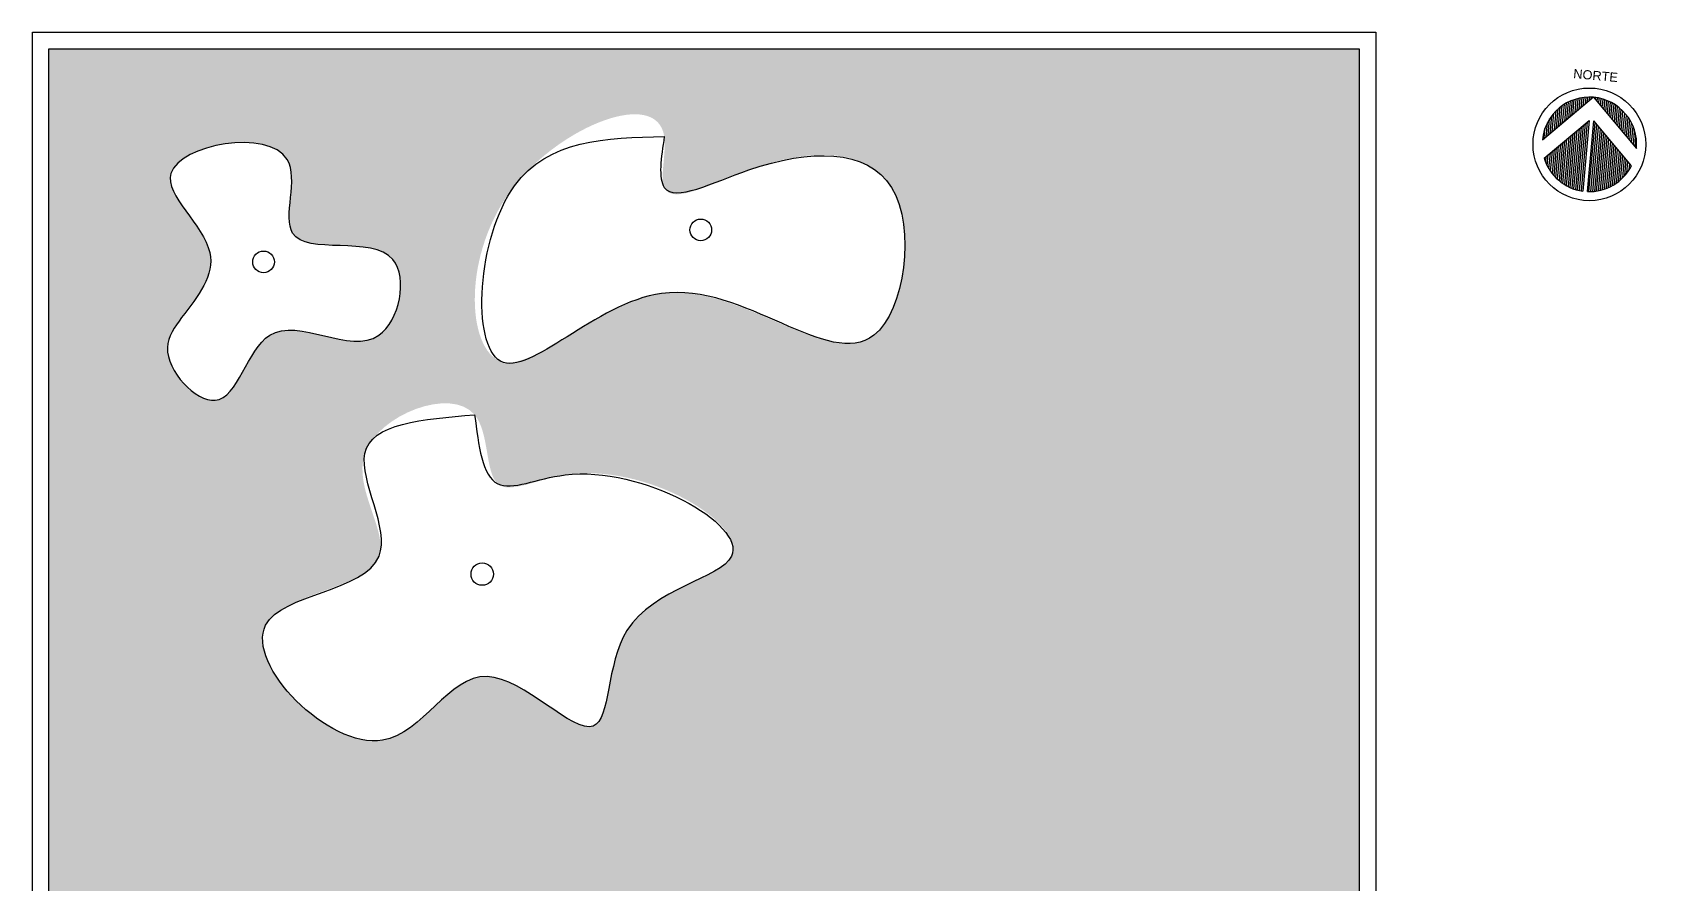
# Model space of a CAD drawing. Header units: millimetres. Extents: x 3232 to 3409, y 1223 to 1316.
# Drawn here: x 3233.75 to 3248.5, y 1282.21 to 1289.98 of the extents above; entities that cross this region are included whole.
import ezdxf
from ezdxf.enums import TextEntityAlignment as Align

# ---------------------------------------------------------------- set-up
doc = ezdxf.new("R2010")
doc.units = ezdxf.units.MM
for name, color, linetype in [('PAREDES', 4, 'Continuous'), ('SIMBOLOS', 1, 'Continuous'), ('VEGETAÇÃO', 91, 'Continuous')]:
    doc.layers.add(name, color=color, linetype=linetype)
doc.styles.get("Standard").update_dxf_attribs({"font": 'arial.ttf'})

# ---------------------------------------------------------------- blocks, each defined once
blk = doc.blocks.new('*X13')
at = {"color": 0}
for p, q in [((-45.1, 42.5), (-8.3, 42.5)), ((-42.6, 45), (-10.8, 45)), ((-39.8, 47.5), (-13.3, 47.5)), ((-36.7, 50), (-15.8, 50)), ((-33, 52.5), (-18.3, 52.5)), ((-28.6, 55), (-20.8, 55)), ((-57.8, 22.5), (11.7, 22.5)), ((-56.7, 25), (9.2, 25)), ((-55.6, 27.5), (6.7, 27.5)), ((-54.3, 30), (4.2, 30)), ((-52.8, 32.5), (1.7, 32.5)), ((-51.2, 35), (-0.8, 35)), ((-49.4, 37.5), (-3.3, 37.5)), ((-47.4, 40), (-5.8, 40)), ((-61.8, 5), (29.2, 5)), ((-61.5, 7.5), (26.7, 7.5)), ((-61.2, 10), (24.2, 10)), ((-60.7, 12.5), (21.7, 12.5)), ((-60.2, 15), (19.2, 15)), ((-59.5, 17.5), (16.7, 17.5)), ((-58.7, 20), (14.2, 20))]:
    blk.add_line(p, q, dxfattribs=at)
blk = doc.blocks.new('*X14')
at = {"color": 0}
for p, q in [((-61.8, -5), (29.2, -5)), ((-61.5, -7.5), (26.7, -7.5)), ((-61.2, -10), (24.2, -10)), ((-60.7, -12.5), (21.7, -12.5)), ((-60.2, -15), (19.2, -15)), ((-59.5, -17.5), (16.7, -17.5)), ((-58.7, -20), (14.2, -20)), ((-57.8, -22.5), (11.7, -22.5)), ((-56.7, -25), (9.2, -25)), ((-55.6, -27.5), (6.7, -27.5)), ((-54.3, -30), (4.2, -30)), ((-52.8, -32.5), (1.7, -32.5)), ((-51.2, -35), (-0.8, -35)), ((-49.4, -37.5), (-3.3, -37.5)), ((-47.4, -40), (-5.8, -40)), ((-45.1, -42.5), (-8.3, -42.5)), ((-42.6, -45), (-10.8, -45)), ((-39.8, -47.5), (-13.3, -47.5)), ((-36.7, -50), (-15.8, -50)), ((-33, -52.5), (-18.3, -52.5)), ((-28.6, -55), (-20.8, -55))]:
    blk.add_line(p, q, dxfattribs=at)
blk = doc.blocks.new('*X15')
at = {"color": 0}
for p, q in [((42.2, -20), (58.7, -20)), ((44.7, -17.5), (59.5, -17.5)), ((47.2, -15), (60.2, -15)), ((49.7, -12.5), (60.7, -12.5)), ((52.2, -10), (61.2, -10)), ((54.7, -7.5), (61.5, -7.5)), ((57.2, -5), (61.8, -5)), ((59.7, -2.5), (61.9, -2.5)), ((22.2, -40), (47.4, -40)), ((24.7, -37.5), (49.4, -37.5)), ((27.2, -35), (51.2, -35)), ((29.7, -32.5), (52.8, -32.5)), ((32.2, -30), (54.3, -30)), ((34.7, -27.5), (55.6, -27.5)), ((37.2, -25), (56.7, -25)), ((39.7, -22.5), (57.8, -22.5)), ((2.2, -60), (15.6, -60)), ((4.7, -57.5), (23.2, -57.5)), ((7.2, -55), (28.6, -55)), ((9.7, -52.5), (33, -52.5)), ((12.2, -50), (36.7, -50)), ((14.7, -47.5), (39.8, -47.5)), ((17.2, -45), (42.6, -45)), ((19.7, -42.5), (45.1, -42.5))]:
    blk.add_line(p, q, dxfattribs=at)
blk = doc.blocks.new('*X16')
at = {"color": 0}
for p, q in [((2.2, 60), (15.6, 60)), ((4.7, 57.5), (23.2, 57.5)), ((7.2, 55), (28.6, 55)), ((9.7, 52.5), (33, 52.5)), ((12.2, 50), (36.7, 50)), ((14.7, 47.5), (39.8, 47.5)), ((17.2, 45), (42.6, 45)), ((19.7, 42.5), (45.1, 42.5)), ((22.2, 40), (47.4, 40)), ((24.7, 37.5), (49.4, 37.5)), ((27.2, 35), (51.2, 35)), ((29.7, 32.5), (52.8, 32.5)), ((32.2, 30), (54.3, 30)), ((34.7, 27.5), (55.6, 27.5)), ((37.2, 25), (56.7, 25)), ((39.7, 22.5), (57.8, 22.5)), ((42.2, 20), (58.7, 20)), ((44.7, 17.5), (59.5, 17.5)), ((47.2, 15), (60.2, 15)), ((49.7, 12.5), (60.7, 12.5)), ((52.2, 10), (61.2, 10)), ((54.7, 7.5), (61.5, 7.5)), ((57.2, 5), (61.8, 5)), ((59.7, 2.5), (61.9, 2.5)), ((62, 0), (62.2, 0))]:
    blk.add_line(p, q, dxfattribs=at)
blk = doc.blocks.new('NORTH6')
at = {"color": 7}
for p, q in [((-0.162, 0.399), (0.217, 0.021)), ((0.432, 0), (0.001, 0.431)), ((0.217, 0.021), (-0.43, 0.021)), ((-0.43, -0.021), (0.217, -0.021)), ((-0.162, -0.399), (0.217, -0.021)), ((0.432, 0), (0.001, -0.431))]:
    blk.add_line(p, q, dxfattribs=at)
blk.add_circle((0, 0), 0.514, dxfattribs=at)
for start, end in [(112.0353, 177.2265), (0, 89.8055), (182.7735, 247.9647), (270.1945, 0)]:
    blk.add_arc((0, 0), 0.431, start, end, dxfattribs=at)
at = {"xscale": 0.006944444444444444, "yscale": 0.006944444444444444, "zscale": 0.006944444444444444}
for name in ['*X13', '*X16', '*X14', '*X15']:
    blk.add_blockref(name, (0, 0), dxfattribs=at)
at = {"flags": 8}
blk.add_attdef('LABEL', text='', height=0.0833, rotation=270, dxfattribs=at).set_placement((0.631, 0), align=Align.MIDDLE)

msp = doc.modelspace()

# ---------------------------------------------------------------- hatches: boundary and pattern name
at = {"layer": 'VEGETAÇÃO'}
h = msp.add_hatch(dxfattribs=at)
h.set_pattern_fill('GRASS', color=256, scale=0.01)
h.paths.add_polyline_path([(3245.847, 1289.828), (3233.897, 1289.828), (3233.897, 1268.828), (3235.547, 1268.828), (3235.547, 1272.828), (3235.397, 1272.828), (3235.397, 1272.978), (3235.397, 1276.761), (3235.547, 1276.761), (3237.897, 1276.761), (3237.897, 1277.978), (3237.897, 1279.178), (3237.897, 1279.828), (3239.797, 1279.828), (3240.697, 1279.828), (3241.847, 1279.828), (3242.947, 1279.828), (3243.897, 1279.828), (3243.897, 1277.328), (3244.347, 1277.328), (3244.347, 1276.978), (3244.347, 1276.178), (3244.347, 1275.828), (3243.897, 1275.828), (3243.897, 1272.828), (3240.797, 1272.828), (3240.797, 1268.828), (3245.847, 1268.828)])
edge = h.paths.add_edge_path(flags=16)
edge.add_spline(control_points=[(3237.78, 1286.489), (3237.564, 1286.749), (3236.31, 1286.258), (3237.403, 1284.931), (3235.073, 1284.822), (3237.006, 1282.869), (3237.761, 1284.625), (3239.068, 1283.134), (3238.926, 1284.847), (3240.91, 1285.11), (3238.992, 1286.263), (3237.839, 1285.622), (3237.915, 1286.327), (3237.78, 1286.489)], knot_values=[0, 0, 0, 0, 1.062488, 2.007025, 3.21719, 4.712526, 5.828538, 6.897786, 7.821393, 8.990702, 10.680682, 11.299757, 11.963022, 11.963022, 11.963022, 11.963022], degree=3, periodic=0)
edge = h.paths.add_edge_path(flags=16)
edge.add_spline(control_points=[(3239.509, 1289.028), (3239.442, 1289.47), (3237.614, 1288.749), (3237.756, 1286.216), (3239.588, 1288.329), (3241.554, 1286.345), (3241.901, 1288.916), (3240.539, 1288.934), (3239.364, 1288.279), (3239.53, 1288.885), (3239.509, 1289.028)], knot_values=[0, 0, 0, 0, 1.437329, 3.042357, 4.634941, 6.606977, 7.964076, 9.275017, 10.062547, 10.527776, 10.527776, 10.527776, 10.527776], degree=3, periodic=0)
h.paths.add_polyline_path([(3237.746, 1285.036, -1), (3237.951, 1285.036, -1)], flags=0)
h.paths.add_polyline_path([(3239.744, 1288.176, -1), (3239.941, 1288.176, -1)], flags=0)
edge = h.paths.add_edge_path(flags=16)
edge.add_spline(control_points=[(3235.108, 1287.376), (3235.247, 1287.564), (3235.603, 1288.011), (3234.476, 1288.846), (3236.416, 1289.193), (3235.819, 1287.804), (3237.289, 1288.27), (3236.973, 1286.785), (3235.811, 1287.656), (3235.553, 1286.268), (3234.851, 1287.02), (3235.043, 1287.288), (3235.108, 1287.376)], knot_values=[0, 0, 0, 0, 0.64682, 1.450579, 2.518464, 3.193965, 4.140642, 4.842331, 5.838225, 6.612998, 7.260852, 7.562331, 7.562331, 7.562331, 7.562331], degree=3, periodic=0)
h.paths.add_polyline_path([(3235.757, 1287.884, -1), (3235.954, 1287.884, -1)], flags=0)
h.paths.add_polyline_path([(3239.597, 1272.828), (3237.897, 1272.828), (3237.897, 1268.828), (3239.597, 1268.828)], flags=17)

# ---------------------------------------------------------------- linework, layer by layer
at = {"layer": 'PAREDES'}
for p, q in [((3233.747, 1289.978), (3245.997, 1289.978)), ((3233.747, 1268.678), (3233.747, 1289.978)), ((3245.997, 1289.978), (3245.997, 1268.678)), ((3233.897, 1268.828), (3233.897, 1289.828)), ((3233.897, 1289.828), (3245.847, 1289.828)), ((3245.847, 1289.828), (3245.847, 1268.828))]:
    msp.add_line(p, q, dxfattribs=at)
at = {"layer": 'VEGETAÇÃO'}
for centre, radius in [((3239.842, 1288.176), 0.0986), ((3235.855, 1287.884), 0.0986), ((3237.849, 1285.036), 0.102)]:
    msp.add_circle(centre, radius, dxfattribs=at)
for points in [[(3235.108, 1287.376), (3235.365, 1287.969), (3235.011, 1288.691), (3236.071, 1288.819), (3236.12, 1288.146), (3237.035, 1287.905), (3236.907, 1287.215), (3235.911, 1287.215), (3235.413, 1286.622), (3234.979, 1287.103), (3235.108, 1287.376)], [(3239.509, 1289.028), (3238.144, 1288.579), (3238.017, 1286.979), (3239.485, 1287.596), (3241.42, 1287.215), (3241.581, 1288.563), (3240.28, 1288.723), (3239.509, 1288.563), (3239.509, 1289.028)], [(3237.78, 1286.489), (3236.779, 1286.135), (3236.908, 1285.199), (3235.874, 1284.57), (3236.94, 1283.521), (3237.893, 1284.102), (3238.862, 1283.65), (3239.169, 1284.521), (3240.122, 1285.199), (3238.604, 1285.941), (3237.99, 1285.86), (3237.78, 1286.489)]]:
    msp.add_spline(points, degree=3, dxfattribs=at)

# ---------------------------------------------------------------- block references
at = {"layer": 'SIMBOLOS'}
ref = msp.add_blockref('NORTH6', (3247.945, 1288.956), dxfattribs=dict(at, rotation=84.84138683020613))
ref.add_attrib('LABEL', 'NORTE', dxfattribs={"layer": '0', "height": 0.0833, "rotation": 354.8414}).set_placement((3248.002, 1289.584), align=Align.MIDDLE)

doc.saveas('drawing.dxf')
